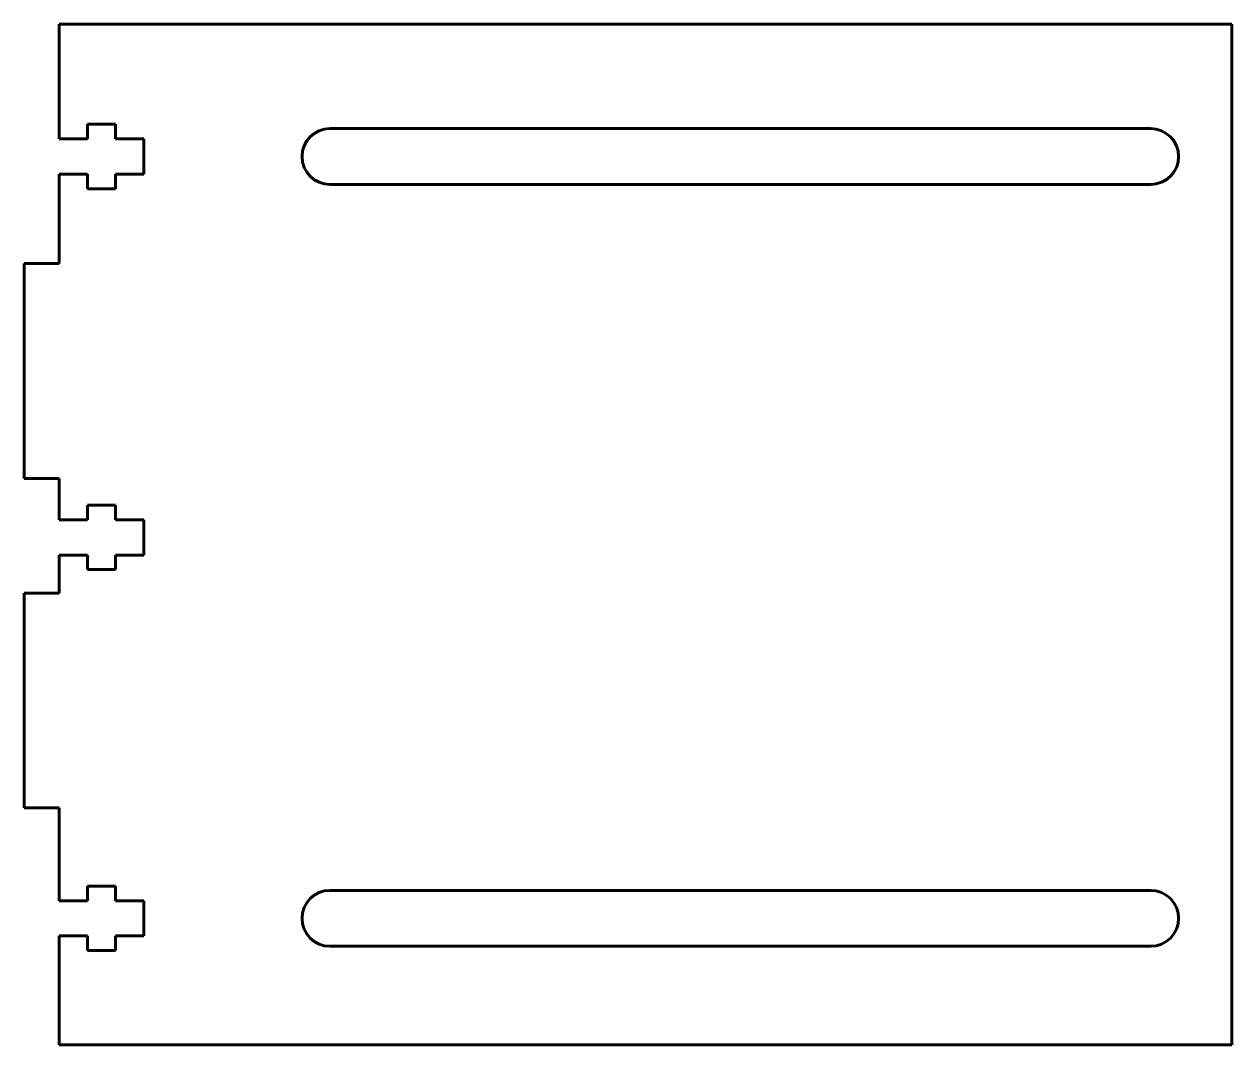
# Model space of a CAD drawing. Header units: millimetres. Extents: x -67 to 46, y -47 to 48.
import ezdxf

# ---------------------------------------------------------------- set-up
doc = ezdxf.new("R2010")
doc.units = ezdxf.units.MM
doc.linetypes.add('K5LT_BASIC', pattern=[0])

# ---------------------------------------------------------------- blocks, each defined once
blk = doc.blocks.new('U0')
at = {"color": 150, "linetype": 'K5LT_BASIC', "lineweight": 60, "true_color": 0x0080ff}
for p, q in [((38.18, 38.05), (-38.18, 38.05)), ((-38.18, 32.85), (38.18, 32.85))]:
    blk.add_line(p, q, dxfattribs=at)
for centre, start, end in [((-38.18, 35.45), 90, 270), ((38.18, 35.45), 270, 90)]:
    blk.add_arc(centre, 2.6, start, end, dxfattribs=at)
blk = doc.blocks.new('U1')
at = {"color": 150, "linetype": 'K5LT_BASIC', "lineweight": 60, "true_color": 0x0080ff}
for p, q in [((38.18, -32.85), (-38.18, -32.85)), ((-38.18, -38.05), (38.18, -38.05))]:
    blk.add_line(p, q, dxfattribs=at)
for centre, start, end in [((-38.18, -35.45), 90, 270), ((38.18, -35.45), 270, 90)]:
    blk.add_arc(centre, 2.6, start, end, dxfattribs=at)

msp = doc.modelspace()

# ---------------------------------------------------------------- linework, layer by layer
at = {"color": 150, "linetype": 'K5LT_BASIC', "lineweight": 60, "true_color": 0x0080ff}
for p, q in [((-63.36, 37.09), (-63.36, 47.77)), ((-63.36, 47.77), (45.73, 47.77)), ((45.73, 47.77), (45.73, -47.23)), ((-58.12, 38.45), (-60.74, 38.45)), ((-60.74, 38.45), (-60.74, 37.09)), ((-58.12, 37.09), (-58.12, 38.45)), ((-60.74, 37.09), (-63.36, 37.09)), ((-58.12, 37.09), (-55.5, 37.09)), ((-55.5, 37.09), (-55.5, 33.82)), ((-63.36, 33.82), (-60.74, 33.82)), ((-63.36, 25.48), (-63.36, 33.82)), ((-60.74, 33.82), (-60.74, 32.45)), ((-58.12, 32.45), (-58.12, 33.82)), ((-55.5, 33.82), (-58.12, 33.82)), ((-60.74, 32.45), (-58.12, 32.45)), ((-66.63, 5.48), (-66.63, 25.48)), ((-66.63, 25.48), (-63.36, 25.48)), ((-63.36, 5.48), (-66.63, 5.48)), ((-63.36, 1.64), (-63.36, 5.48)), ((-58.12, 3), (-60.74, 3)), ((-60.74, 3), (-60.74, 1.64)), ((-58.12, 1.64), (-58.12, 3)), ((-60.74, 1.64), (-63.36, 1.64)), ((-58.12, 1.64), (-55.5, 1.64)), ((-55.5, 1.64), (-55.5, -1.64)), ((-63.36, -1.64), (-60.74, -1.64)), ((-63.36, -5.18), (-63.36, -1.64)), ((-60.74, -1.64), (-60.74, -3)), ((-58.12, -3), (-58.12, -1.64)), ((-55.5, -1.64), (-58.12, -1.64)), ((-60.74, -3), (-58.12, -3)), ((-63.36, -5.18), (-66.63, -5.18)), ((-66.63, -5.18), (-66.63, -25.18)), ((-66.63, -25.18), (-63.36, -25.18)), ((-63.36, -33.82), (-63.36, -25.18)), ((-58.12, -32.45), (-60.74, -32.45)), ((-60.74, -32.45), (-60.74, -33.82)), ((-58.12, -33.82), (-58.12, -32.45)), ((-60.74, -33.82), (-63.36, -33.82)), ((-58.12, -33.82), (-55.5, -33.82)), ((-55.5, -33.82), (-55.5, -37.09)), ((-63.36, -37.09), (-60.74, -37.09)), ((-63.36, -37.09), (-63.36, -47.23)), ((-60.74, -37.09), (-60.74, -38.45)), ((-58.12, -38.45), (-58.12, -37.09)), ((-55.5, -37.09), (-58.12, -37.09)), ((-60.74, -38.45), (-58.12, -38.45)), ((-63.36, -47.23), (45.73, -47.23))]:
    msp.add_line(p, q, dxfattribs=at)

# ---------------------------------------------------------------- block references
for name in ['U0', 'U1']:
    msp.add_blockref(name, (0, 0))

doc.saveas('drawing.dxf')
